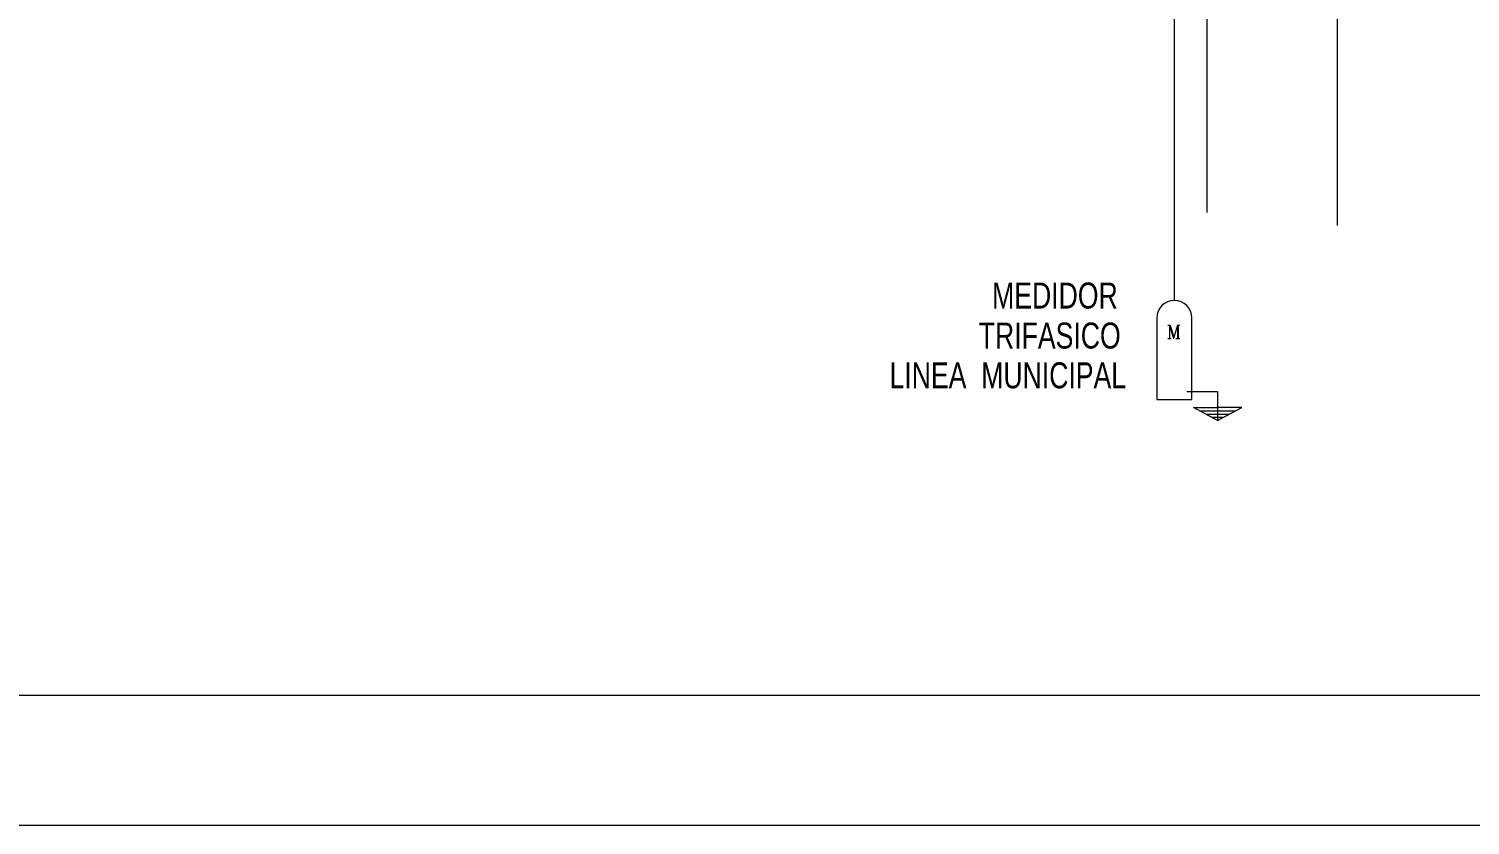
# Model space of a CAD drawing. Header units: millimetres. Extents: x 1972 to 5740, y 370 to 952.
# Drawn here: x 2705.89 to 2717, y 637.41 to 643.54 of the extents above; entities that cross this region are included whole.
import ezdxf

# ---------------------------------------------------------------- set-up
doc = ezdxf.new("R2010")
doc.units = ezdxf.units.MM
doc.header["$LTSCALE"] = 15
for name, color, linetype, lineweight in [('COTAS', 5, 'Continuous', 20), ('cotas ROJAS', 5, 'Continuous', 13), ('SOMBRAS', 95, 'Continuous', 18)]:
    doc.layers.add(name, color=color, linetype=linetype, lineweight=lineweight)
doc.styles.add('ROMANC', font='romanc', dxfattribs={"width": 0.8, "height": 0.3})
doc.styles.add('texto', font='swisscl.ttf', dxfattribs={"height": 0.18})

msp = doc.modelspace()

# ---------------------------------------------------------------- linework, layer by layer
at = {"layer": 'COTAS'}
msp.add_line((2688.46113, 638.41181), (2762.69459, 638.41181), dxfattribs=at)
msp.add_lwpolyline([(2683.46113, 641.9976), (2688.04692, 637.41181), (2763.69459, 637.41181)], dxfattribs=at)
at = {"layer": 'SOMBRAS', "linetype": 'Continuous', "ltscale": 0.001}
msp.add_line((2715.97324, 642.02868), (2715.97324, 668.11181), dxfattribs=at)
at = {"layer": 'SOMBRAS'}
for p, q in [((2714.58247, 641.31702), (2714.58247, 640.68959)), ((2714.8519, 640.68959), (2714.8519, 641.31702)), ((2714.58247, 640.68959), (2714.8519, 640.68959)), ((2714.81467, 640.74962), (2715.05095, 640.74962)), ((2715.05095, 640.74962), (2715.05095, 640.63283)), ((2715.05095, 640.52643), (2714.86401, 640.62764)), ((2714.86401, 640.62764), (2715.05095, 640.62764)), ((2714.91074, 640.60169), (2715.19116, 640.60169)), ((2714.96787, 640.57574), (2715.14183, 640.57574)), ((2715.05095, 640.63283), (2715.05095, 640.52643)), ((2715.05095, 640.52643), (2715.2379, 640.62764)), ((2715.2379, 640.62764), (2715.05095, 640.62764)), ((2715.00681, 640.55238), (2715.09509, 640.55238))]:
    msp.add_line(p, q, dxfattribs=at)
at = {"layer": 'SOMBRAS', "linetype": 'Continuous', "ltscale": 0.001}
msp.add_lwpolyline([(2714.96719, 680.22868), (2714.96719, 642.12894)], dxfattribs=at)
at = {"layer": 'SOMBRAS'}
msp.add_lwpolyline([(2714.26689, 644.45174), (2714.46719, 644.45174), (2714.71719, 644.45174), (2714.71719, 641.45174)], dxfattribs=at)
msp.add_arc((2714.71719, 641.31702), 0.13472, 0, 180, dxfattribs=at)

# ---------------------------------------------------------------- texts
at = {"layer": 'cotas ROJAS', "char_height": 0.2, "width": 5.4402966, "attachment_point": 1, "style": 'texto'}
for s, insert in [('MEDIDOR', (2713.31339, 641.58928)), ('TRIFASICO', (2713.21064, 641.28124)), ('LINEA  MUNICIPAL', (2712.52309, 640.97484))]:
    msp.add_mtext(s, dxfattribs=dict(at, insert=insert))
at = {"layer": 'SOMBRAS', "style": 'ROMANC'}
msp.add_text('M', height=0.10109, dxfattribs=at).set_placement((2714.65889, 641.15965))

doc.saveas('drawing.dxf')
